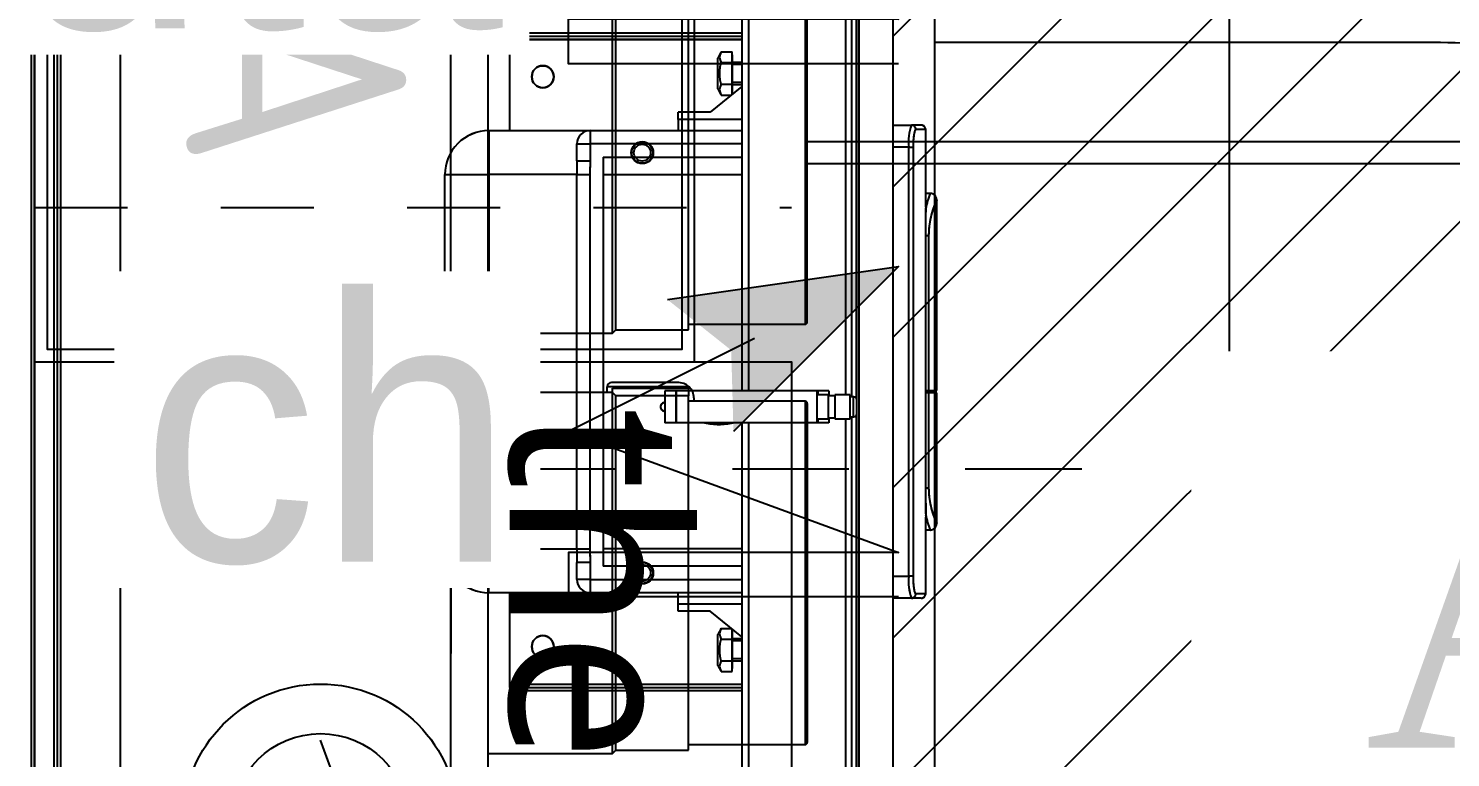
# Model space of a CAD drawing. Header units: centimetres. Extents: x 2191 to 12545, y -680 to 18662.
# Drawn here: x 9877.5 to 9942.2, y 4327.4 to 4360.5 of the extents above; entities that cross this region are included whole.
import ezdxf

# ---------------------------------------------------------------- set-up
doc = ezdxf.new("R2010")
doc.units = ezdxf.units.CM
for name, pattern in [('prlm_vmc', [0.282222, 0.141111, -0.141111]), ('Style de ligne -1', [0.41664, 0.20828, -0.20836]), ('VW-01', [0.41656, 0.20828, -0.20828])]:
    doc.linetypes.add(name, pattern=pattern)
for name, color, linetype in [('B Aménagement intérieur', 252, 'Continuous'), ('B Faux plafonds', 252, 'Continuous'), ('B Faux plafonds_Hatch', 252, 'Continuous'), ('B Général', 252, 'Continuous'), ('C ANNOTATIONS-prestations', 252, 'Continuous'), ('D SURFACES-shab', 252, 'Continuous'), ('F REMPLISSAGE-vert foncé', 252, 'Continuous'), ('MTI900_Alu', 252, 'Continuous'), ('prlm-CHAUFF', 4, 'Continuous'), ('prlm-VMC', 93, 'Continuous')]:
    doc.layers.add(name, color=color, linetype=linetype)
doc.layers.add('prlm-ELEC-CFO', color=1, linetype='Continuous', lineweight=25)
doc.layers.add('prlm-GAZ', color=2, linetype='Continuous', lineweight=25)
doc.styles.add('prlm-chauff', font='trebucbi.ttf', dxfattribs={"height": 18})
doc.styles.add('prlm-elec-cfo', font='comic.ttf', dxfattribs={"height": 12})
doc.styles.add('prlm-vmc', font='pala.ttf', dxfattribs={"height": 14})
doc.styles.get("Standard").update_dxf_attribs({"font": 'isocp.shx', "height": 15})

# ---------------------------------------------------------------- blocks, each defined once
blk = doc.blocks.new('B 70.200_wc-2')
at = {"layer": 'B Général', "linetype": 'Continuous'}
for p, q in [((-24.9, 0.1), (24.9, 0.1)), ((19.5, -44.2), (19.5, -21.9))]:
    blk.add_line(p, q, dxfattribs=at)
at = {"layer": 'B Général', "linetype": 'Continuous', "flags": 128}
blk.add_lwpolyline([(-25, -20.1), (-24.9, -20.6), (-24.75, -20.9), (-24.55, -21.2), (-24.3, -21.45), (-23.9, -21.7), (-23.4, -21.85), (-23.15, -21.9), (23.25, -21.9), (23.55, -21.85), (23.9, -21.7), (24.2, -21.5), (24.45, -21.3), (24.65, -21.05), (24.8, -20.75), (24.9, -20.5), (24.95, -20.3), (25, -20.1)], dxfattribs=at)
blk.add_lwpolyline([(0, -70.9, 0.064897), (3.678, -70.421), (3.68, -70.42, 0.063726), (7.12, -69.02), (7.122, -69.019, 0.054816), (10.77, -66.4), (10.774, -66.396, 0.053503), (13.79, -63.08, 0.041783), (16.217, -59.097), (16.22, -59.09), (16.221, -59.088, 0.041299), (17.94, -54.75), (17.941, -54.747, 0.035337), (19.11, -49.53, 0.036556), (19.5, -44.2)], format="xyb", dxfattribs=at)
blk = doc.blocks.new('B 70.Groupe-2-1')
at = {"layer": 'B Général', "linetype": 'Style de ligne -1', "ltscale": 25.4, "flags": 128}
blk.add_lwpolyline([(-35.4, 7.6), (35.6, 7.6), (35.6, -32.4), (-35.4, -32.4)], close=True, dxfattribs=at)
at = {"layer": 'B Général', "xscale": -1, "rotation": 270}
blk.add_blockref('B 70.200_wc-2', (35.5, 7.5), dxfattribs=at)
blk = doc.blocks.new('B 70.WC-plan-PMR')
at = {"layer": 'B Général'}
blk.add_blockref('B 70.Groupe-2-1', (0, 0), dxfattribs=at)
blk = doc.blocks.new('B 70.T2 S307 (2D)')
at = {"layer": 'B Faux plafonds_Hatch', "linetype": 'Continuous'}
h = blk.add_hatch(dxfattribs=at)
h.set_pattern_fill('F_P__SOFFITE', color=256, style=0, pattern_type=2)
h.set_pattern_definition([(45, (0, 0.2205), (-3.52778, 3.30729), [])])
h.paths.add_polyline_path([(-126.258, -27.476), (-0.43, -27.476), (-0.43, -291.505), (-273.226, -291.525), (-273.226, -198.496), (-126.258, -198.476)])
at = {"layer": 'B Faux plafonds', "linetype": 'VW-01', "ltscale": 25.4, "flags": 128}
blk.add_lwpolyline([(-126.258, -27.476), (-0.43, -27.476), (-0.43, -291.505), (-273.226, -291.525), (-273.226, -198.496), (-126.258, -198.476)], close=True, dxfattribs=at)
at = {"layer": 'B Général', "linetype": 'Continuous'}
blk.add_line((-312.395, -200.476), (-312.395, -291.559), dxfattribs=at)
at = {"layer": 'D SURFACES-shab', "lineweight": 18, "flags": 128}
blk.add_lwpolyline([(-273.226, -198.476), (-131.258, -198.476), (-131.258, -291.505), (-273.226, -291.505)], close=True, dxfattribs=at)
at = {"layer": 'F REMPLISSAGE-vert foncé', "linetype": 'Continuous'}
blk.add_line((-312.395, -200.476), (-312.395, -291.559), dxfattribs=at)
at = {"layer": 'B Général', "xscale": -1}
blk.add_blockref('B 70.WC-plan-PMR', (-257.726, -259.015), dxfattribs=at)
blk = doc.blocks.new('B 70.G 100_80')
at = {"layer": 'B Général', "linetype": 'Continuous'}
for p, q in [((48.52, 43.75), (48.52, -43.75)), ((49.353, 10.75), (48.52, 10.75)), ((49.8, 10.75), (49.353, 10.75)), ((50, 10.55), (49.551, 10.55)), ((50, 10.55), (50, 7.06)), ((48.52, 9.75), (49.23, 9.75)), ((49.23, 9.75), (49.23, -9.75)), ((49.428, 9.75), (49.23, 9.75)), ((49.428, -9.75), (49.428, 9.75)), ((50.2, 7.65), (50, 7.65)), ((50.5, 7.35), (50.5, 7.35)), ((50.5, 7.35), (50.5, 1.416)), ((49.997, -5.76), (49.997, 5.76)), ((49.997, 5.74), (50.134, 5.74)), ((50.134, 1.416), (50.134, 5.74)), ((50.134, 1.416), (49.997, 1.416)), ((49.997, 1.307), (50.134, 1.307)), ((50.5, 1.416), (50.134, 1.416)), ((50.134, -5.74), (50.134, 1.307)), ((50.134, 1.307), (50.5, 1.307)), ((50.5, 1.307), (50.5, -7.35)), ((49.997, -5.74), (50.134, -5.74)), ((50, -7.037), (50, -10.55)), ((50.2, -7.65), (50, -7.65)), ((50.5, -7.35), (50.5, -7.35)), ((49.23, -9.75), (48.52, -9.75)), ((49.23, -9.75), (49.428, -9.75)), ((48.52, -10.75), (49.353, -10.75)), ((49.8, -10.75), (49.353, -10.75)), ((50, -10.55), (49.551, -10.55))]:
    blk.add_line(p, q, dxfattribs=at)
at = {"layer": 'B Général', "linetype": 'Continuous', "flags": 128}
blk.add_lwpolyline([(9.5, -45), (9.5, 45), (48.52, 45), (48.52, -45)], close=True, dxfattribs=at)
for points in [[(49.23, 9.75, -0.052931), (49.238, 10.257, -0.052931), (49.353, 10.75)], [(49.8, 10.75, -0.198912), (49.941, 10.691, -0.198912), (50, 10.55)], [(49.998, 6.954, -0.015616), (50.088, 7.305, -0.015616), (50.2, 7.65)], [(50.134, 5.74, -0.052763), (50.232, 6.564, -0.052763), (50.5, 7.35)], [(50.2, 7.65, -0.198912), (50.412, 7.562, -0.198912), (50.5, 7.35)], [(50, -7.055), (50, -7.051, -0.000336), (49.997, -5.769), (49.997, -5.76)], [(50.5, -7.35, -0.052495), (50.232, -6.564, -0.052495), (50.134, -5.74)], [(50.2, -7.65, -0.015662), (50.088, -7.305, -0.015662), (49.998, -6.954)], [(50.5, -7.35, -0.198912), (50.412, -7.562, -0.198912), (50.2, -7.65)], [(49.353, -10.75, -0.057305), (49.234, -10.257, -0.057305), (49.23, -9.75)], [(50, -10.55, -0.198912), (49.941, -10.691, -0.198912), (49.8, -10.75)]]:
    blk.add_lwpolyline(points, format="xyb", dxfattribs=at)
blk.add_lwpolyline([(49.997, 5.76), (50, 7.067), (50, 7.068)], dxfattribs=at)
at = {"layer": 'B Général', "linetype": 'Continuous'}
for points, knots in [([(49.353, 10.75), (49.355, 10.75), (49.382, 10.75), (49.428, 10.736), (49.462, 10.717), (49.488, 10.698), (49.509, 10.674), (49.527, 10.647), (49.539, 10.619), (49.55, 10.579), (49.551, 10.554), (49.551, 10.552), (49.551, 10.55)], [0, 0, 0, 1, 2, 3, 4, 5, 6, 7, 8, 9, 9, 10, 10, 10]), ([(49.428, 9.75), (49.426, 10.038), (49.478, 10.413), (49.517, 10.522), (49.54, 10.549), (49.55, 10.55), (49.551, 10.55), (49.551, 10.55)], [0, 0, 0, 1, 2, 3, 4, 4, 5, 5, 5]), ([(49.551, -10.55), (49.517, -10.533), (49.484, -10.424), (49.425, -10.055), (49.428, -9.753), (49.428, -9.752), (49.428, -9.75)], [0, 0, 0, 1, 2, 3, 3, 4, 4, 4]), ([(49.551, -10.55), (49.551, -10.552), (49.55, -10.579), (49.537, -10.626), (49.518, -10.661), (49.499, -10.686), (49.475, -10.708), (49.449, -10.726), (49.421, -10.738), (49.382, -10.749), (49.356, -10.75), (49.355, -10.75), (49.353, -10.75)], [0, 0, 0, 1, 2, 3, 4, 5, 6, 7, 8, 9, 9, 10, 10, 10])]:
    blk.add_open_spline(points, degree=2, knots=knots, dxfattribs=at)
at = {"layer": 'C ANNOTATIONS-prestations'}
for p, q in [((46.87, 43.75), (46.87, -43.75)), ((46.97, -43.75), (46.97, 43.75)), ((9.5, 42.25), (9.5, -42.25)), ((10.55, 41.05), (10.55, -41.05)), ((10.7, 41), (10.7, -41)), ((41.65, 2.775), (41.65, 40.287)), ((41.95, 2.775), (41.95, 40.274)), ((10.4, 39.6), (10.4, -39.6)), ((46.35, 2.6), (46.35, 36.034)), ((46.65, 35.974), (46.65, 2.5)), ((46.85, 31.75), (46.85, 2.433)), ((31.1, 14.95), (41.65, 14.95)), ((31.1, 14.8), (31.1, 14.95)), ((31.1, 14.8), (41.65, 14.8)), ((31.1, 14.8), (31.1, 14.65)), ((31.1, 14.65), (31.1, 10.5)), ((31.1, 14.65), (41.65, 14.65)), ((40.56, 13.8), (40.704, 14.082)), ((40.56, 13.8), (40.56, 12.4)), ((40.704, 14.082), (41.2, 14.082)), ((40.704, 13.591), (41.2, 13.591)), ((41.2, 14.082), (41.2, 13.836)), ((41.2, 13.95), (41.22, 13.95)), ((41.2, 13.836), (41.2, 13.591)), ((41.2, 13.591), (41.2, 13.1)), ((41.22, 13.95), (41.22, 12.25)), ((41.22, 13.6), (41.65, 13.6)), ((41.2, 13.1), (41.2, 12.609)), ((41.65, 13.508), (41.22, 13.508)), ((41.65, 12.504), (40.205, 11.342)), ((40.704, 12.119), (40.56, 12.4)), ((40.704, 12.609), (41.2, 12.609)), ((41.2, 12.609), (41.2, 12.364)), ((41.2, 12.364), (41.2, 12.142)), ((41.65, 12.692), (41.22, 12.692)), ((41.65, 12.6), (41.22, 12.6)), ((40.704, 12.119), (41.171, 12.119)), ((41.22, 12.25), (41.2, 12.25)), ((38.75, 11.342), (38.75, 11)), ((40.205, 11.342), (38.75, 11.342)), ((38.75, 11), (41.65, 11)), ((38.75, 11), (38.75, 10.5)), ((34.75, 10.5), (30.15, 10.5)), ((30.15, 10.5), (30.15, 8.5)), ((41.65, 10.5), (34.75, 10.5)), ((34.75, 9.9), (34.75, 10.5)), ((34.15, 9.9), (34.15, 9.125)), ((34.75, 9.9), (34.15, 9.9)), ((34.75, 9.9), (41.65, 9.9)), ((34.75, 9.125), (34.75, 9.9)), ((34.15, 8.5), (34.15, 9.125)), ((34.75, 9.125), (34.15, 9.125)), ((35.35, -9.3), (35.35, 9.3)), ((41.65, 9.3), (35.35, 9.3)), ((28.15, 8.5), (28.15, -8.5)), ((28.15, 8.5), (30.15, 8.5)), ((30.15, -8.5), (30.15, 8.5)), ((30.15, 8.5), (34.15, 8.5)), ((34.15, 8.5), (34.15, -8.5)), ((34.15, 8.5), (34.742, 8.5)), ((34.742, -8.5), (34.742, 8.5)), ((41.65, 8.5), (35.35, 8.5)), ((38.65, 2.775), (38.15, 2.775)), ((38.15, 1.325), (38.15, 2.775)), ((38.65, 1.325), (38.65, 2.775)), ((38.675, 2.775), (38.65, 2.775)), ((38.675, 2.775), (38.675, 1.325)), ((45.075, 2.775), (38.675, 2.775)), ((45.075, 2.775), (45.075, 1.325)), ((45.1, 2.775), (45.075, 2.775)), ((45.075, 2.6), (45.575, 2.6)), ((45.6, 2.775), (45.1, 2.775)), ((45.1, 2.6), (45.1, 2.775)), ((45.575, 1.5), (45.575, 2.6)), ((45.6, 2.55), (45.6, 2.775)), ((45.875, 1.5), (45.875, 2.6)), ((45.875, 2.6), (46.575, 2.6)), ((46.575, 2.6), (46.575, 1.5)), ((45.575, 2.55), (45.875, 2.55)), ((46.575, 2.5), (46.725, 2.5)), ((46.725, 2.5), (46.725, 1.6)), ((38.65, 1.325), (38.15, 1.325)), ((38.675, 1.325), (38.65, 1.325)), ((45.075, 1.325), (38.675, 1.325)), ((41.65, -40.287), (41.65, 1.325)), ((41.95, -40.274), (41.95, 1.325)), ((45.575, 1.5), (45.075, 1.5)), ((45.1, 1.325), (45.075, 1.325)), ((45.1, 1.325), (45.1, 1.5)), ((45.6, 1.325), (45.1, 1.325)), ((45.875, 1.55), (45.575, 1.55)), ((45.6, 1.325), (45.6, 1.55)), ((46.575, 1.5), (45.875, 1.5)), ((46.35, -36.044), (46.35, 1.5)), ((46.725, 1.6), (46.575, 1.6)), ((46.65, 1.6), (46.65, -35.984)), ((46.85, 1.667), (46.85, -31.75)), ((28.15, -8.5), (30.15, -8.5)), ((34.15, -8.5), (30.15, -8.5)), ((30.15, -10.5), (30.15, -8.5)), ((34.15, -9.124), (34.15, -8.5)), ((34.15, -8.5), (34.742, -8.5)), ((35.35, -8.5), (41.65, -8.5)), ((34.15, -9.124), (34.15, -9.9)), ((34.15, -9.124), (34.75, -9.124)), ((34.75, -9.9), (34.75, -9.124)), ((35.35, -9.3), (41.65, -9.3)), ((34.15, -9.9), (34.75, -9.9)), ((41.65, -9.9), (34.75, -9.9)), ((34.75, -10.5), (34.75, -9.9)), ((30.15, -10.5), (34.75, -10.5)), ((31.1, -10.5), (31.1, -14.65)), ((34.75, -10.5), (41.65, -10.5)), ((38.75, -11), (38.75, -10.5)), ((41.65, -11), (38.75, -11)), ((38.75, -11), (38.75, -11.342)), ((40.205, -11.342), (38.75, -11.342)), ((41.65, -12.504), (40.205, -11.342)), ((40.56, -12.4), (40.704, -12.118)), ((40.704, -12.118), (41.171, -12.118)), ((41.2, -12.142), (41.2, -12.364)), ((41.2, -12.25), (41.22, -12.25)), ((41.22, -12.25), (41.22, -13.95)), ((40.56, -12.4), (40.56, -13.8)), ((40.704, -12.609), (41.2, -12.609)), ((41.2, -12.364), (41.2, -12.609)), ((41.2, -12.609), (41.2, -13.1)), ((41.22, -12.6), (41.65, -12.6)), ((41.65, -12.692), (41.22, -12.692)), ((41.2, -13.1), (41.2, -13.591)), ((41.65, -13.508), (41.22, -13.508)), ((40.704, -14.081), (40.56, -13.8)), ((40.704, -13.591), (41.2, -13.591)), ((40.704, -14.081), (41.2, -14.081)), ((41.2, -13.591), (41.2, -13.836)), ((41.2, -13.836), (41.2, -14.081)), ((41.22, -13.95), (41.2, -13.95)), ((41.65, -13.6), (41.22, -13.6)), ((31.1, -14.65), (31.1, -14.8)), ((31.1, -14.65), (41.65, -14.65)), ((31.1, -14.8), (41.65, -14.8)), ((31.1, -14.8), (31.1, -14.95)), ((31.1, -14.95), (41.65, -14.95))]:
    blk.add_line(p, q, dxfattribs=at)
at = {"layer": 'C ANNOTATIONS-prestations', "flags": 128}
for points in [[(40.704, 13.591, -0.132797), (40.637, 13.836, -0.132797), (40.704, 14.082)], [(40.704, 12.119, -0.132797), (40.637, 12.364, -0.132797), (40.704, 12.609)], [(28.15, 8.5, -0.198912), (28.736, 9.914, -0.198912), (30.15, 10.5)], [(34.15, 9.9, -0.198912), (34.326, 10.324, -0.198912), (34.75, 10.5)], [(39.95, 2.775, -0.057544), (40.6, 2.85, -0.057544), (41.25, 2.775)], [(38.15, 1.85, -0.414214), (37.95, 2.05, -0.414214), (38.15, 2.25)], [(46.725, 2.5, -0.16547), (46.816, 2.469, -0.16547), (46.87, 2.388)], [(46.87, 1.712, -0.16547), (46.816, 1.631, -0.16547), (46.725, 1.6)], [(30.15, -10.5, -0.198912), (28.736, -9.914, -0.198912), (28.15, -8.5)], [(34.75, -10.5, -0.198912), (34.326, -10.324, -0.198912), (34.15, -9.9)], [(40.704, -12.609, -0.132797), (40.637, -12.364, -0.132797), (40.704, -12.118)], [(40.704, -14.081, -0.132797), (40.637, -13.836, -0.132797), (40.704, -13.591)]]:
    blk.add_lwpolyline(points, format="xyb", dxfattribs=at)
blk.add_lwpolyline([(34.75, -9.124), (34.742, -8.506), (34.742, -8.5)], dxfattribs=at)
at = {"layer": 'C ANNOTATIONS-prestations'}
for centre in [(32.6, 12.95), (32.6, -12.95)]:
    blk.add_circle(centre, 0.5, dxfattribs=at)
for points in [[(40.704, 13.591), (40.575, 13.098), (40.702, 12.615), (40.703, 12.612), (40.704, 12.609)], [(34.742, 8.5), (34.746, 8.812), (34.75, 9.118), (34.75, 9.121), (34.75, 9.125)], [(40.704, -12.609), (40.575, -13.102), (40.702, -13.585), (40.703, -13.588), (40.704, -13.591)]]:
    blk.add_open_spline(points, degree=2, knots=[0, 0, 0, 1, 1, 2, 2, 2], dxfattribs=at)
blk = doc.blocks.new('xi.thema+')
at = {"layer": 'prlm-CHAUFF', "color": 7, "linetype": 'prlm_vmc', "ltscale": 30}
for points in [[(-27.9, 0), (-27.9, 34.4)], [(27.9, 0), (27.9, 34.4)]]:
    blk.add_lwpolyline(points, dxfattribs=at)
at = {"layer": 'prlm-CHAUFF', "color": 0}
blk.add_lwpolyline([(-20.9, 0), (-20.9, 34.4), (20.9, 34.4), (20.9, 0)], close=True, dxfattribs=at)
for radius in [6.25, 4]:
    blk.add_circle((0, 13), radius, dxfattribs=at)
at = {"layer": 'prlm-CHAUFF', "color": 0, "insert": (0, 25.539), "char_height": 8, "width": 7.19706, "attachment_point": 5, "style": 'prlm-chauff'}
blk.add_mtext('thema+', dxfattribs=at)
blk = doc.blocks.new('B 70.MTI900_Alu_390')
at = {"layer": 'MTI900_Alu', "color": 1, "linetype": 'Continuous'}
for p, q in [((-4.225, 0), (4.225, 0)), ((-4.105, -0.105), (4.105, -0.105)), ((-4.1, -0.12), (4.1, -0.12)), ((-3.96, -0.09), (3.96, -0.09)), ((-0.85, -1.865), (0.85, -1.865)), ((-0.85, -1.865), (-0.85, -2.065)), ((0.85, -1.865), (0.85, -2.065)), ((-1.05, -2.525), (-1.05, -2.065)), ((-1.05, -2.065), (-0.85, -2.065)), ((0.85, -2.065), (-0.85, -2.065)), ((-0.85, -2.065), (-0.85, -2.465)), ((0.85, -2.465), (0.85, -2.065)), ((1.05, -2.065), (0.85, -2.065)), ((1.05, -2.065), (1.05, -2.525)), ((-1.495, -2.16), (-1.495, -3.215)), ((-1.48, -2.16), (-1.495, -2.16)), ((-1.48, -2.16), (-1.48, -3.215)), ((-1.48, -2.16), (-1.465, -2.16)), ((-1.465, -2.16), (-1.05, -2.16)), ((-1.465, -2.16), (-1.465, -3.215)), ((1.05, -2.16), (1.465, -2.16)), ((1.465, -2.16), (1.48, -2.16)), ((1.465, -2.16), (1.465, -3.215)), ((1.48, -2.16), (1.48, -3.215)), ((1.48, -2.16), (1.495, -2.16)), ((1.495, -2.16), (1.495, -3.215)), ((-0.99, -2.465), (-0.9124, -2.465)), ((-0.99, -2.525), (-0.99, -2.465)), ((-0.85, -2.465), (-0.9124, -2.465)), ((-0.9124, -2.525), (-0.9124, -2.465)), ((-0.85, -2.465), (0.85, -2.465)), ((-0.85, -2.465), (-0.85, -2.5242)), ((0.9124, -2.465), (0.85, -2.465)), ((0.85, -2.465), (0.85, -2.5242)), ((0.9124, -2.465), (0.99, -2.465)), ((0.9124, -2.465), (0.9124, -2.525)), ((0.99, -2.465), (0.99, -2.525)), ((-1.05, -3.215), (-1.05, -2.525)), ((-0.99, -2.525), (-1.05, -2.525)), ((-0.99, -2.525), (-0.99, -3.215)), ((-0.9124, -2.525), (-0.99, -2.525)), ((0.93, -2.585), (-0.93, -2.585)), ((-0.93, -3.215), (-0.93, -2.585)), ((0.85, -2.5242), (-0.85, -2.5242)), ((-0.85, -3.215), (-0.85, -2.585)), ((0.85, -2.585), (0.85, -3.215)), ((0.99, -2.525), (0.9124, -2.525)), ((0.93, -2.585), (0.93, -3.215)), ((0.99, -3.215), (0.99, -2.525)), ((1.05, -2.525), (0.99, -2.525)), ((1.05, -2.525), (1.05, -3.215)), ((-0.2775, -2.915), (-0.2775, -2.865)), ((-0.1325, -2.865), (-0.2775, -2.865)), ((-0.1325, -2.915), (-0.1325, -2.865)), ((-1.1342, -2.925), (-1.1, -2.925)), ((-1.1342, -3.0705), (-1.1342, -2.925)), ((-1.1, -2.925), (-1.1, -3.215)), ((-1.1, -2.925), (-1.05, -2.925)), ((-0.1325, -2.915), (-0.2775, -2.915)), ((-0.2775, -2.9175), (-0.2775, -2.915)), ((-0.2775, -2.9175), (-0.1325, -2.9175)), ((-0.2775, -3.5575), (-0.2775, -2.9175)), ((-0.1325, -2.9175), (-0.1325, -2.915)), ((-0.1325, -3.5575), (-0.1325, -2.9175)), ((1.1, -2.925), (1.05, -2.925)), ((1.1, -3.215), (1.1, -2.925)), ((1.1, -2.925), (1.1342, -2.925)), ((1.1342, -3.0705), (1.1342, -2.925)), ((-1.2504, -3.215), (-1.1342, -3.0705)), ((1.2504, -3.215), (1.1342, -3.0705)), ((-1.38, -3.106), (-1.4081, -3.1204)), ((-1.4081, -3.1204), (-1.4081, -3.17)), ((-1.38, -3.106), (-1.24, -3.106)), ((-1.3591, -3.1204), (-1.3591, -3.17)), ((-1.2609, -3.1204), (-1.2609, -3.17)), ((-1.2119, -3.1204), (-1.24, -3.106)), ((-1.2119, -3.1204), (-1.2119, -3.1671)), ((1.24, -3.106), (1.2119, -3.1204)), ((1.2119, -3.1204), (1.2119, -3.1671)), ((1.24, -3.106), (1.38, -3.106)), ((1.2609, -3.1204), (1.2609, -3.17)), ((1.3591, -3.1204), (1.3591, -3.17)), ((1.4081, -3.1204), (1.38, -3.106)), ((1.4081, -3.1204), (1.4081, -3.17)), ((-0.2775, -3.215), (-4.0287, -3.215)), ((-1.4081, -3.17), (-1.3836, -3.17)), ((-1.395, -3.17), (-1.395, -3.172)), ((-1.395, -3.172), (-1.225, -3.172)), ((-1.3836, -3.17), (-1.3591, -3.17)), ((-1.36, -3.172), (-1.36, -3.215)), ((-1.3591, -3.17), (-1.31, -3.17)), ((-1.3508, -3.215), (-1.3508, -3.172)), ((-1.31, -3.17), (-1.2609, -3.17)), ((-1.2692, -3.215), (-1.2692, -3.172)), ((-1.2609, -3.17), (-1.2364, -3.17)), ((-1.26, -3.215), (-1.26, -3.172)), ((-1.2364, -3.17), (-1.2142, -3.17)), ((-1.225, -3.172), (-1.225, -3.17)), ((4.0287, -3.215), (-0.1325, -3.215)), ((1.2142, -3.17), (1.2364, -3.17)), ((1.225, -3.17), (1.225, -3.172)), ((1.225, -3.172), (1.395, -3.172)), ((1.2364, -3.17), (1.2609, -3.17)), ((1.26, -3.172), (1.26, -3.215)), ((1.2609, -3.17), (1.31, -3.17)), ((1.2692, -3.215), (1.2692, -3.172)), ((1.31, -3.17), (1.3591, -3.17)), ((1.3508, -3.215), (1.3508, -3.172)), ((1.3591, -3.17), (1.3836, -3.17)), ((1.36, -3.215), (1.36, -3.172)), ((1.3836, -3.17), (1.4081, -3.17)), ((1.395, -3.172), (1.395, -3.17)), ((-0.2775, -3.245), (-4.0274, -3.245)), ((4.0274, -3.245), (-0.1325, -3.245)), ((-0.2775, -3.5575), (-0.1325, -3.5575)), ((-0.2775, -3.56), (-0.2775, -3.5575)), ((-0.2775, -3.61), (-0.2775, -3.56)), ((-0.26, -3.56), (-0.2775, -3.56)), ((-0.255, -3.61), (-0.2775, -3.61)), ((-0.26, -3.5575), (-0.26, -3.6075)), ((-0.15, -3.6075), (-0.26, -3.6075)), ((-0.255, -3.6075), (-0.255, -3.6375)), ((-0.155, -3.6375), (-0.155, -3.6075)), ((-0.1325, -3.61), (-0.155, -3.61)), ((-0.15, -3.6075), (-0.15, -3.5575)), ((-0.1325, -3.56), (-0.15, -3.56)), ((-0.1325, -3.56), (-0.1325, -3.5575)), ((-0.1325, -3.61), (-0.1325, -3.56)), ((-0.15, -3.6375), (-0.26, -3.6375)), ((-0.26, -3.6375), (-0.26, -3.7075)), ((-0.15, -3.7075), (-0.15, -3.6375)), ((-4.375, -3.737), (4.375, -3.737)), ((4.375, -3.747), (-4.375, -3.747)), ((-0.26, -3.685), (-3.6034, -3.685)), ((-3.5974, -3.715), (-0.25, -3.715)), ((-3.175, -3.735), (-0.2433, -3.735)), ((-0.26, -3.7075), (-0.15, -3.7075)), ((-0.25, -3.7075), (-0.25, -3.7225)), ((-0.25, -3.7225), (-0.16, -3.7225)), ((-0.1667, -3.735), (3.175, -3.735)), ((-0.16, -3.7225), (-0.16, -3.7075)), ((-0.16, -3.715), (3.5984, -3.715)), ((3.6044, -3.685), (-0.15, -3.685)), ((-4.375, -3.902), (4.375, -3.902)), ((-1.075, -3.9853), (-1.075, -3.902)), ((-0.975, -3.902), (-0.975, -3.973)), ((0.975, -3.973), (0.975, -3.902)), ((1.075, -3.902), (1.075, -3.9853)), ((-1.075, -4.03), (-1.075, -3.9853)), ((-1.055, -4.05), (-1.055, -4.0051)), ((-0.975, -3.973), (0.975, -3.973)), ((-0.975, -3.9928), (-0.975, -3.973)), ((0.975, -3.9928), (-0.975, -3.9928)), ((0.975, -3.973), (0.975, -3.9928)), ((1.055, -4.05), (1.055, -4.0051)), ((1.075, -4.03), (1.075, -3.9853)), ((-1.055, -4.05), (-0.706, -4.05)), ((-0.765, -4.07), (-0.765, -4.05)), ((0.576, -4.0497), (-0.576, -4.0497)), ((-0.574, -4.0497), (-0.574, -4.0634)), ((-0.1416, -4.0634), (-0.574, -4.0634)), ((-0.1416, -4.0634), (-0.1416, -4.0497)), ((-0.1416, -4.1), (-0.1416, -4.0634)), ((-0.1307, -4.0497), (-0.1307, -4.0634)), ((0.574, -4.0634), (-0.1307, -4.0634)), ((-0.1307, -4.0634), (-0.1307, -4.1)), ((0.574, -4.0497), (0.574, -4.0634)), ((0.7037, -4.05), (1.055, -4.05)), ((0.765, -4.07), (0.765, -4.05)), ((-0.735, -4.1), (-0.735, -4.1)), ((-0.735, -4.1), (-0.1416, -4.1)), ((-0.1307, -4.1), (0.735, -4.1)), ((0.735, -4.1), (0.735, -4.1))]:
    blk.add_line(p, q, dxfattribs=at)
for centre in [(-1.295, -2.31), (1.295, -2.31)]:
    blk.add_circle(centre, 0.05, dxfattribs=at)
for centre, radius, start, end in [((-0.85, -2.065), 0.2, 90, 180), ((0.85, -2.065), 0.2, 0, 90), ((-0.99, -2.525), 0.06, 90, 180), ((0.99, -2.525), 0.06, 0, 90), ((-0.205, -2.865), 0.02, 0, 180), ((0, -3.11), 0.285, 166.82645, 193.17355), ((-1.3836, -3.1624), 0.0487, 59.74223, 120.25777), ((-1.2364, -3.1624), 0.0487, 59.74223, 120.25777), ((1.2364, -3.1624), 0.0487, 59.74223, 120.25777), ((1.3836, -3.1624), 0.0487, 59.74223, 120.25777), ((-0.235, -3.7225), 0.015, 180, 255.16489), ((-0.175, -3.7225), 0.015, 284.83511, 0), ((-0.9965, -4.212), 0.2399, 84.86995, 109.10907), ((0.9987, -4.1937), 0.2219, 69.89148, 96.1295), ((-1.055, -4.03), 0.02, 180, 270), ((-0.5689, -4.6164), 0.5805, 102.58374, 109.74123), ((-0.735, -4.07), 0.03, 180, 270), ((-0.5689, -4.4578), 0.3944, 90.7355, 114.8981), ((0.5685, -4.4598), 0.3964, 65.16337, 89.20304), ((0.5693, -4.6145), 0.5786, 70.22595, 77.40425), ((0.735, -4.07), 0.03, 270, 0), ((1.055, -4.03), 0.02, 270, 0)]:
    blk.add_arc(centre, radius, start, end, dxfattribs=at)
for centre, major_axis, start_param, end_param in [((-1.055, -3.9853), (0.02, 0), 3.141593, 4.712389), ((1.055, -3.9853), (-0.02, 0), 1.570796, 3.141593)]:
    blk.add_ellipse(centre, major_axis=major_axis, ratio=0.989815, start_param=start_param, end_param=end_param, dxfattribs=at)
for points, knots in [([(-0.85, -2.5242), (-0.8604, -2.5242), (-0.8708, -2.5243), (-0.8916, -2.5247), (-0.902, -2.525), (-0.9124, -2.525)], [0, 0, 0, 0, 0.5, 0.5, 1, 1, 1, 1]), ([(0.9124, -2.525), (0.902, -2.525), (0.8916, -2.5247), (0.8708, -2.5243), (0.8604, -2.5242), (0.85, -2.5242)], [0, 0, 0, 0, 0.5, 0.5, 1, 1, 1, 1]), ([(-1.3591, -3.1204), (-1.3511, -3.1183), (-1.343, -3.1166), (-1.3306, -3.1149), (-1.3265, -3.1144), (-1.3182, -3.1138), (-1.3141, -3.1137), (-1.3017, -3.1137), (-1.2935, -3.1143), (-1.2772, -3.1166), (-1.269, -3.1183), (-1.2609, -3.1204)], [0, 0, 0, 0, 0.25, 0.25, 0.375, 0.375, 0.5, 0.5, 0.75, 0.75, 1, 1, 1, 1]), ([(1.2609, -3.1204), (1.269, -3.1183), (1.2772, -3.1166), (1.2935, -3.1143), (1.3017, -3.1137), (1.3141, -3.1137), (1.3182, -3.1138), (1.3265, -3.1144), (1.3306, -3.1149), (1.343, -3.1166), (1.3511, -3.1183), (1.3591, -3.1204)], [0, 0, 0, 0, 0.25, 0.25, 0.5, 0.5, 0.625, 0.625, 0.75, 0.75, 1, 1, 1, 1]), ([(-0.975, -3.9928), (-0.9803, -3.9928), (-0.9856, -3.9929), (-0.996, -3.9932), (-1.0011, -3.9934), (-1.0083, -3.9939), (-1.0107, -3.9941), (-1.0153, -3.9945), (-1.0176, -3.9947), (-1.0241, -3.9955), (-1.0281, -3.996), (-1.0355, -3.9972), (-1.0388, -3.9978), (-1.0446, -3.9991), (-1.047, -3.9998), (-1.05, -4.0009), (-1.0509, -4.0013), (-1.0524, -4.0021), (-1.053, -4.0024), (-1.0545, -4.0036), (-1.055, -4.0043), (-1.055, -4.0051)], [0, 0, 0, 0, 0.125, 0.125, 0.25, 0.25, 0.3125, 0.3125, 0.375, 0.375, 0.5, 0.5, 0.625, 0.625, 0.75, 0.75, 0.8125, 0.8125, 0.875, 0.875, 1, 1, 1, 1]), ([(1.055, -4.0051), (1.055, -4.0043), (1.0545, -4.0036), (1.053, -4.0024), (1.0523, -4.002), (1.0508, -4.0013), (1.0491, -4.0006), (1.0469, -3.9998), (1.0444, -3.9991), (1.0431, -3.9988), (1.0387, -3.9978), (1.0354, -3.9971), (1.0299, -3.9963), (1.028, -3.996), (1.0239, -3.9955), (1.0218, -3.9952), (1.0153, -3.9945), (1.0107, -3.9941), (1.0034, -3.9936), (1.0009, -3.9935), (0.9958, -3.9932), (0.9933, -3.9931), (0.9856, -3.9929), (0.9803, -3.9928), (0.975, -3.9928)], [0, 0, 0, 0, 0.125, 0.125, 0.1875, 0.1875, 0.25, 0.3125, 0.3125, 0.375, 0.375, 0.5, 0.5, 0.5625, 0.5625, 0.625, 0.625, 0.75, 0.75, 0.8125, 0.8125, 0.875, 0.875, 1, 1, 1, 1]), ([(-0.576, -4.0497), (-0.5891, -4.0497), (-0.6021, -4.0497), (-0.6211, -4.0498), (-0.6274, -4.0498), (-0.6399, -4.0498), (-0.6461, -4.0498), (-0.6642, -4.0499), (-0.6756, -4.0499), (-0.6918, -4.05), (-0.6971, -4.05), (-0.7038, -4.05), (-0.7053, -4.05), (-0.7068, -4.05)], [0, 0, 0, 0, 0.125, 0.125, 0.1875, 0.1875, 0.25, 0.25, 0.375, 0.375, 0.4375, 0.4375, 0.4568651, 0.4568651, 0.4568651, 0.4568651]), ([(0.7055, -4.05), (0.6995, -4.05), (0.6933, -4.05), (0.6813, -4.05), (0.6756, -4.0499), (0.6642, -4.0499), (0.6524, -4.0499), (0.6402, -4.0498), (0.6278, -4.0498), (0.6214, -4.0498), (0.6021, -4.0497), (0.5891, -4.0497), (0.576, -4.0497)], [0.5494968, 0.5494968, 0.5494968, 0.5494968, 0.625, 0.625, 0.6875, 0.6875, 0.75, 0.8125, 0.8125, 0.875, 0.875, 1, 1, 1, 1])]:
    blk.add_open_spline(points, degree=3, knots=knots, dxfattribs=at)
blk = doc.blocks.new('xi.uta-yzen-g')
at = {"layer": 'prlm-CHAUFF', "ltscale": 50}
for p, q in [((-17.3, 35.02), (-1.7, 35.02)), ((-1.8, 35.12), (-17.2, 35.12)), ((-1.7, 29.72), (-1.7, 35.02)), ((1.8, 35.02), (17.4, 35.02)), ((1.8, 35.02), (1.8, 29.72)), ((1.9, 35.12), (17.3, 35.12)), ((17.4, 29.72), (17.4, 35.02)), ((1.65, 29.97), (1.8, 29.97)), ((-1.45, 29.72), (-17.55, 29.72)), ((-1.45, 26.42), (-1.45, 29.72)), ((0.95, 29.216), (0.95, 26.22)), ((1.144, 29.72), (1.55, 29.72)), ((1.144, 29.72), (1.144, 26.02)), ((1.2, 29.72), (1.2, 26.27)), ((1.22, 29.72), (1.22, 26.27)), ((17.65, 29.72), (1.55, 29.72)), ((1.55, 29.72), (1.55, 26.42)), ((17.65, 26.42), (17.65, 29.72)), ((1.2, 28.42), (1.22, 28.42)), ((1.22, 28.07), (1.2, 28.07)), ((1.2, 27.693), (1.22, 27.693)), ((1.22, 27.343), (1.2, 27.343)), ((1.2, 27.293), (1.22, 27.293)), ((1.22, 27.193), (1.2, 27.193)), ((-1.3, 26.27), (-17.7, 26.27)), ((-1.45, 26.42), (-17.55, 26.42)), ((-1.3, 26.27), (-1.45, 26.42)), ((-1.3, 20.62), (-1.3, 26.27)), ((1.4, 26.02), (1.15, 26.02)), ((1.22, 26.27), (1.2, 26.27)), ((1.4, 26.27), (1.22, 26.27)), ((1.55, 26.42), (1.4, 26.27)), ((17.8, 26.27), (1.4, 26.27)), ((1.4, 26.27), (1.4, 20.62)), ((17.65, 26.42), (1.55, 26.42)), ((17.8, 26.27), (17.65, 26.42)), ((17.8, 20.62), (17.8, 26.27))]:
    blk.add_line(p, q, dxfattribs=at)
for points in [[(-39, 30), (-39, 0), (0, 0), (0, 30)], [(-38.429, 29.429), (-38.429, 0.571), (-0.571, 0.571), (-0.571, 29.429)], [(-40.5, 20.62), (-40.5, 3.9), (40.5, 3.9), (40.5, 20.62)]]:
    blk.add_lwpolyline(points, close=True, dxfattribs=at)
for centre, radius in [((-9.5, 27.62), 0.5), ((-9.5, 27.62), 0.48), ((-9.5, 27.62), 0.38), ((9.6, 27.62), 0.5), ((9.6, 27.62), 0.48), ((9.6, 27.62), 0.38)]:
    blk.add_circle(centre, radius, dxfattribs=at)
for centre, radius, start, end in [((-1.8, 35.02), 0.1, 0, 90), ((1.9, 35.02), 0.1, 90, 180), ((17.3, 35.02), 0.1, 0, 90), ((1.725, 29.24), 0.776, 138.52479, 181.76751), ((1.65, 29.27), 0.7, 90, 136.27309), ((1.15, 26.22), 0.2, 180, 268.32391), ((1.15, 26.22), 0.2, 268.32391, 270)]:
    blk.add_arc(centre, radius, start, end, dxfattribs=at)
for centre, major_axis, ratio, start_param, end_param in [((1.65, 28.959), (-0.45, 0), 0.974723, 5.983927, 6.283185), ((1.65, 28.603), (-0.45, 0), 0.974723, 5.983927, 6.283185), ((2.45, 28.603), (-1.25, 0), 0.146694, 0, 0.179125)]:
    blk.add_ellipse(centre, major_axis=major_axis, ratio=ratio, start_param=start_param, end_param=end_param, dxfattribs=at)
blk.add_open_spline([(1.218, 29.391), (1.214, 29.379), (1.211, 29.366), (1.203, 29.324), (1.2, 29.294), (1.2, 29.265)], degree=3, knots=[0.8185803, 0.8185803, 0.8185803, 0.8185803, 0.875, 0.875, 1, 1, 1, 1], dxfattribs=at)
at = {"layer": 'prlm-CHAUFF', "ltscale": 50, "insert": (-31.697, 16.894), "char_height": 10, "width": 139.79252, "attachment_point": 1}
blk.add_mtext('UTA', dxfattribs=at)
blk = doc.blocks.new('xi.UTA')
at = {"layer": 'prlm-ELEC-CFO', "lineweight": 5}
blk.add_hatch(color=0, dxfattribs=at).paths.add_polyline_path([(-3, 6), (-0.103, 3.699), (0, 0), (7.5, 7.5)])
at = {"layer": 'prlm-ELEC-CFO', "color": 0, "lineweight": 5, "flags": 128}
blk.add_lwpolyline([(-3, 6), (-0.103, 3.699), (0, 0), (7.5, 7.5)], close=True, dxfattribs=at)
at = {"layer": 'prlm-ELEC-CFO', "color": 0}
blk.add_lwpolyline([(0.955, 4.227), (-7.5, 0), (7.5, -5.5), (-7.5, -5.5), (-7.5, -7.5), (7.5, -7.5)], dxfattribs=at)
blk = doc.blocks.new('xi.CH')
at = {"layer": 'prlm-ELEC-CFO', "lineweight": 5}
blk.add_hatch(color=0, dxfattribs=at).paths.add_polyline_path([(-3, 6), (-0.103, 3.699), (0, 0), (7.5, 7.5)])
at = {"layer": 'prlm-ELEC-CFO', "color": 0}
for points in [[(-3, 6), (7.5, 7.5), (0, 0)], [(0.955, 4.227), (-7.5, 0), (7.5, -5.5), (-7.5, -5.5), (-7.5, -7.5), (7.5, -7.5)]]:
    blk.add_lwpolyline(points, dxfattribs=at)

msp = doc.modelspace()

# ---------------------------------------------------------------- linework, layer by layer
at = {"layer": 'prlm-CHAUFF', "ltscale": 50}
for p, q in [((9912.828, 4355.348), (10125.298, 4355.348)), ((9912.828, 4354.348), (10126.298, 4354.348))]:
    msp.add_line(p, q, dxfattribs=at)
at = {"layer": 'prlm-GAZ'}
msp.add_lwpolyline([(11304.943, 4287.361), (11270.079, 4222.57), (9929.191, 4222.57), (9890.808, 4328.152)], dxfattribs=at)
at = {"layer": 'prlm-VMC'}
msp.add_lwpolyline([(9867.5, 4366.133), (9932.094, 4366.133), (9932.094, 4318.063)], dxfattribs=at)

# ---------------------------------------------------------------- block references
at = {"layer": 'B Aménagement intérieur'}
msp.add_blockref('B 70.T2 S307 (2D)', (10190.054, 4591.874), dxfattribs=at)
at = {"layer": 'B Aménagement intérieur', "xscale": -1, "rotation": 180}
msp.add_blockref('B 70.G 100_80', (9868.308, 4345.348), dxfattribs=at)
at = {"layer": 'prlm-CHAUFF', "xscale": 9.999999999999975, "yscale": 9.999999999999975, "zscale": 9.999999999999975, "rotation": 89.99988466022917}
msp.add_blockref('B 70.MTI900_Alu_390', (9877.808, 4345.348), dxfattribs=at)
at = {"layer": 'prlm-CHAUFF', "ltscale": 25, "rotation": 269.9998846709341}
msp.add_blockref('xi.uta-yzen-g', (9877.808, 4345.348), dxfattribs=at)
at = {"layer": 'prlm-CHAUFF', "rotation": 269.9998100426611}
msp.add_blockref('xi.thema+', (9877.808, 4324.448), dxfattribs=at)
at = {"layer": 'prlm-ELEC-CFO'}
for name, p in [('xi.UTA', (9909.569, 4366.407)), ('xi.CH', (9909.574, 4342.17))]:
    msp.add_blockref(name, p, dxfattribs=at)

# ---------------------------------------------------------------- next in the draw order: texts
at = {"layer": 'prlm-ELEC-CFO', "lineweight": 20, "char_height": 12, "attachment_point": 5, "line_spacing_factor": 0.8, "style": 'prlm-elec-cfo', "bg_fill": 3, "box_fill_scale": 1.1, "bg_fill_color": 256, "bg_fill_transparency": 0}
for s, insert in [('uta', (9887.936, 4366.411)), ('ch', (9891.117, 4342.173))]:
    msp.add_mtext(s, dxfattribs=dict(at, insert=insert))
at = {"layer": 'prlm-VMC', "ltscale": 25, "insert": (9965.693, 4325.721), "char_height": 12, "width": 58.61474, "attachment_point": 5, "line_spacing_factor": 0.8, "style": 'prlm-vmc', "bg_fill": 2}
msp.add_mtext('Alizé T 5/30', dxfattribs=at)

doc.saveas('drawing.dxf')
